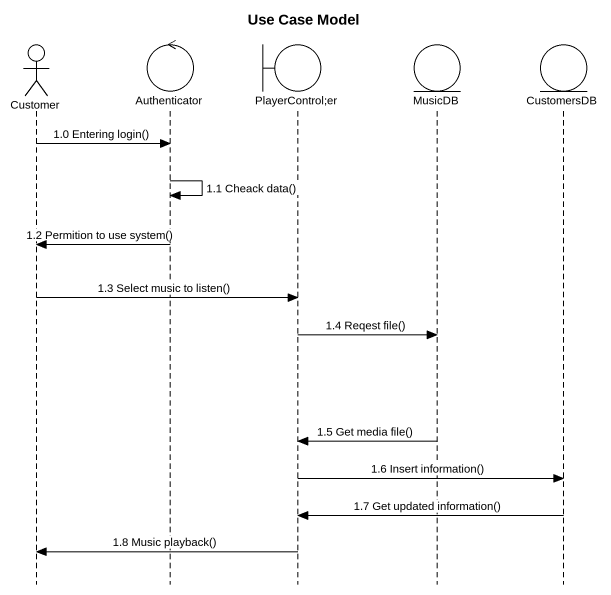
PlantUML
@startuml
title Use Case Model
hide footbox
actor Customer
control Authenticator
boundary "PlayerControl;er" as PlayerControl_er
entity MusicDB
entity CustomersDB

Customer -> Authenticator : 1.0 Entering login()
Authenticator -> Authenticator : 1.1 Cheack data()
Authenticator -> Customer : 1.2 Permition to use system()
Customer -> PlayerControl_er : 1.3 Select music to listen()
PlayerControl_er -> MusicDB : 1.4 Reqest file()
MusicDB -> PlayerControl_er : 1.5 Get media file()
PlayerControl_er -> CustomersDB : 1.6 Insert information()
CustomersDB -> PlayerControl_er : 1.7 Get updated information()
PlayerControl_er -> Customer : 1.8 Music playback()
@enduml
